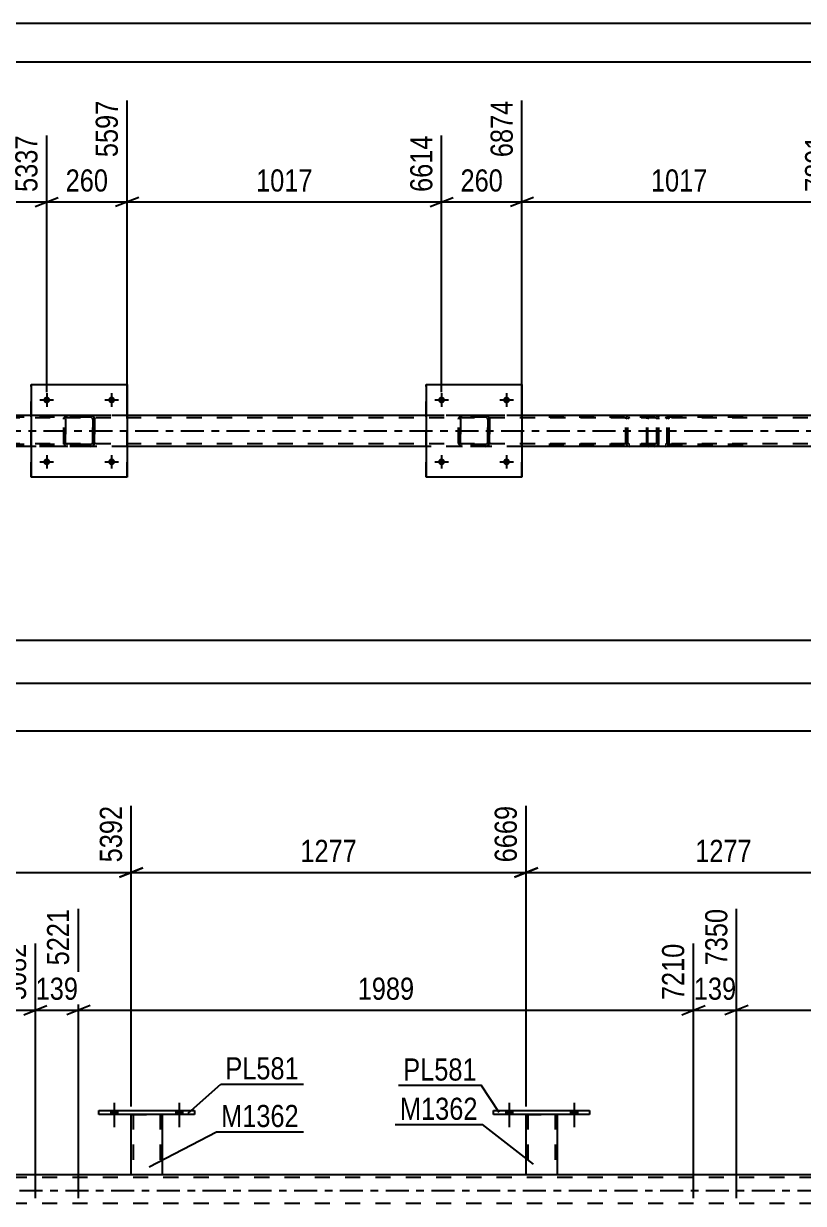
# Model space of a CAD drawing. Header units: millimetres. Extents: x 0 to 841, y 0 to 594.
# Drawn here: x 287.2 to 388.1, y 441.3 to 594 of the extents above; entities that cross this region are included whole.
import ezdxf

# ---------------------------------------------------------------- set-up
doc = ezdxf.new("R2010")
doc.units = ezdxf.units.MM
doc.linetypes.add('DXK_LINE_DOT2', pattern=[3.9198, 1.9599, -1.9599])
doc.linetypes.add('DXK_LINE_DOT3', pattern=[5.9187, 2.979, -0.9799, 0.9799, -0.9799])
doc.styles.add('Arial Narrow', font='ARIALN.TTF', dxfattribs={"height": 0.2})

# ---------------------------------------------------------------- blocks, each defined once
blk = doc.blocks.new('Unknown-247305199-1135')
at = {"color": 5, "linetype": 'Continuous'}
for p, q in [((841, 594), (0, 594)), ((836, 589), (5, 589))]:
    blk.add_line(p, q, dxfattribs=at)
blk = doc.blocks.new('Part-247305199-6055 - 6050')
at = {"color": 7, "linetype": 'DXK_LINE_DOT2'}
for p, q in [((368.91, 543.3), (353.93, 543.3)), ((368.91, 543.06), (353.93, 543.06)), ((365.2, 542.95), (365.17, 542.82)), ((365.17, 539.78), (365.17, 542.82)), ((365.21, 543), (365.2, 542.95)), ((365.42, 542.82), (365.44, 542.91)), ((365.42, 539.78), (365.42, 542.82)), ((365.44, 542.91), (365.5, 542.99)), ((365.68, 543.3), (365.48, 543.26)), ((365.5, 542.99), (365.58, 543.04)), ((365.58, 543.04), (365.68, 543.06)), ((369.11, 543.26), (368.91, 543.3)), ((368.91, 543.06), (369.01, 543.04)), ((369.01, 543.04), (369.09, 542.99)), ((369.09, 542.99), (369.15, 542.91)), ((369.15, 542.91), (369.17, 542.82)), ((369.17, 539.78), (369.17, 542.82)), ((369.4, 542.95), (369.39, 543)), ((369.43, 542.82), (369.4, 542.95)), ((369.43, 539.78), (369.43, 542.82)), ((368.91, 539.54), (353.93, 539.54)), ((368.91, 539.3), (353.93, 539.3)), ((365.17, 539.78), (365.19, 539.69)), ((365.19, 539.69), (365.21, 539.59)), ((365.44, 539.71), (365.42, 539.78)), ((365.44, 539.68), (365.44, 539.71)), ((365.5, 539.61), (365.44, 539.68)), ((365.48, 539.33), (365.68, 539.3)), ((365.58, 539.55), (365.5, 539.61)), ((365.68, 539.54), (365.58, 539.55)), ((369.01, 539.55), (368.91, 539.54)), ((368.91, 539.3), (369.11, 539.33)), ((369.09, 539.61), (369.01, 539.55)), ((369.15, 539.68), (369.09, 539.61)), ((369.15, 539.68), (369.16, 539.71)), ((369.16, 539.71), (369.17, 539.78)), ((369.39, 539.59), (369.41, 539.69)), ((369.41, 539.69), (369.43, 539.78))]:
    blk.add_line(p, q, dxfattribs=at)
for centre, start, end in [((365.66, 542.8), 110.7583, 155.68), ((368.93, 542.8), 24.32, 69.2417), ((365.66, 539.8), 204.32, 249.2417), ((368.93, 539.8), 290.7583, 335.68)]:
    blk.add_arc(centre, 0.496, start, end, dxfattribs=at)
blk = doc.blocks.new('Part-247305199-6062 - 6050')
at = {"color": 7, "linetype": 'DXK_LINE_DOT2'}
for p, q in [((282.76, 543), (282.74, 542.82)), ((282.74, 539.78), (282.74, 542.82)), ((282.82, 543.16), (282.76, 543)), ((282.91, 543.26), (282.82, 543.16)), ((282.88, 542.82), (282.89, 542.91)), ((282.88, 539.78), (282.88, 542.82)), ((282.89, 542.91), (282.92, 542.99)), ((283.01, 543.3), (282.91, 543.26)), ((282.92, 542.99), (282.96, 543.04)), ((282.96, 543.04), (283.01, 543.06)), ((295.17, 543.3), (283.01, 543.3)), ((295.17, 543.06), (283.01, 543.06)), ((284.29, 543.06), (284.29, 543.3)), ((285.3, 543.26), (285.11, 543.3)), ((285.11, 543.06), (285.2, 543.04)), ((285.2, 543.04), (285.28, 542.99)), ((285.28, 542.99), (285.34, 542.91)), ((285.34, 542.91), (285.36, 542.82)), ((285.36, 539.78), (285.36, 542.82)), ((285.58, 542.95), (285.57, 543)), ((285.61, 542.82), (285.58, 542.95)), ((285.61, 539.78), (285.61, 542.82)), ((282.74, 539.78), (282.76, 539.59)), ((282.76, 539.59), (282.82, 539.44)), ((282.82, 539.44), (282.91, 539.33)), ((282.89, 539.68), (282.88, 539.78)), ((282.92, 539.61), (282.89, 539.68)), ((282.91, 539.33), (283.01, 539.3)), ((282.96, 539.55), (282.92, 539.61)), ((283.01, 539.54), (282.96, 539.55)), ((295.17, 539.54), (283.01, 539.54)), ((295.17, 539.3), (283.01, 539.3)), ((284.29, 539.3), (284.29, 539.54)), ((285.2, 539.55), (285.11, 539.54)), ((285.11, 539.3), (285.3, 539.33)), ((285.28, 539.61), (285.2, 539.55)), ((285.34, 539.68), (285.28, 539.61)), ((285.34, 539.71), (285.36, 539.78)), ((285.34, 539.68), (285.34, 539.71)), ((285.57, 539.59), (285.59, 539.69)), ((285.59, 539.69), (285.61, 539.78))]:
    blk.add_line(p, q, dxfattribs=at)
for centre, start, end in [((285.12, 542.8), 23.8494, 68.8059), ((285.12, 539.79), 291.1941, 336.1506)]:
    blk.add_arc(centre, 0.492, start, end, dxfattribs=at)
blk = doc.blocks.new('Part-247305199-6063 - 6050')
at = {"color": 7, "linetype": 'DXK_LINE_DOT2'}
for p, q in [((367.9, 543), (367.88, 542.82)), ((367.88, 539.78), (367.88, 542.82)), ((367.96, 543.16), (367.9, 543)), ((368.05, 543.26), (367.96, 543.16)), ((368.01, 542.82), (368.02, 542.91)), ((368.01, 539.78), (368.01, 542.82)), ((368.02, 542.91), (368.05, 542.99)), ((368.15, 543.3), (368.05, 543.26)), ((368.05, 542.99), (368.1, 543.04)), ((368.1, 543.04), (368.15, 543.06)), ((380.31, 543.3), (368.15, 543.3)), ((380.31, 543.06), (368.15, 543.06)), ((369.43, 543.06), (369.43, 543.3)), ((370.43, 543.26), (370.24, 543.3)), ((370.24, 543.06), (370.34, 543.04)), ((370.34, 543.04), (370.42, 542.99)), ((370.42, 542.99), (370.47, 542.91)), ((370.47, 542.91), (370.49, 542.82)), ((370.49, 539.78), (370.49, 542.82)), ((370.71, 542.95), (370.7, 543)), ((370.74, 542.82), (370.71, 542.95)), ((370.74, 539.78), (370.74, 542.82)), ((367.88, 539.78), (367.9, 539.59)), ((367.9, 539.59), (367.96, 539.44)), ((367.96, 539.44), (368.05, 539.33)), ((368.02, 539.68), (368.01, 539.78)), ((368.05, 539.61), (368.02, 539.68)), ((368.1, 539.55), (368.05, 539.61)), ((368.05, 539.33), (368.15, 539.3)), ((368.15, 539.54), (368.1, 539.55)), ((380.31, 539.54), (368.15, 539.54)), ((380.31, 539.3), (368.15, 539.3)), ((369.43, 539.3), (369.43, 539.54)), ((370.34, 539.55), (370.24, 539.54)), ((370.24, 539.3), (370.43, 539.33)), ((370.42, 539.61), (370.34, 539.55)), ((370.47, 539.68), (370.42, 539.61)), ((370.47, 539.68), (370.48, 539.71)), ((370.48, 539.71), (370.49, 539.78)), ((370.7, 539.59), (370.73, 539.69)), ((370.73, 539.69), (370.74, 539.78))]:
    blk.add_line(p, q, dxfattribs=at)
for centre, start, end in [((370.25, 542.8), 23.8494, 68.8059), ((370.25, 539.79), 291.1941, 336.1506)]:
    blk.add_arc(centre, 0.492, start, end, dxfattribs=at)
blk = doc.blocks.new('Part-247305199-37334 - 6050')
at = {"color": 2, "linetype": 'Continuous'}
for p, q in [((339.32, 547.3), (339.32, 535.3)), ((339.32, 547.3), (351.72, 547.3)), ((351.72, 547.3), (351.72, 535.3)), ((351.72, 535.3), (339.32, 535.3))]:
    blk.add_line(p, q, dxfattribs=at)
at = {"color": 7, "linetype": 'DXK_LINE_DOT2'}
for p, q in [((339.32, 535.3), (339.32, 547.3)), ((351.72, 535.3), (351.72, 547.3))]:
    blk.add_line(p, q, dxfattribs=at)
blk = doc.blocks.new('Part-247305199-37331 - 6050')
at = {"color": 7, "linetype": 'DXK_LINE_DOT2'}
for p, q in [((292.44, 542.82), (292.47, 543)), ((292.47, 543), (292.44, 542.82)), ((292.44, 539.78), (292.44, 542.82)), ((292.44, 542.82), (292.44, 542.82)), ((292.44, 539.78), (292.44, 542.82)), ((292.68, 542.82), (292.69, 542.91)), ((292.68, 542.82), (292.69, 542.91)), ((292.68, 539.78), (292.68, 542.82)), ((292.68, 542.82), (292.68, 542.82)), ((292.68, 542.82), (292.68, 539.78)), ((292.75, 542.99), (292.69, 542.91)), ((292.73, 543.26), (292.92, 543.3)), ((292.92, 543.3), (292.73, 543.26)), ((292.82, 543.04), (292.75, 542.99)), ((292.92, 543.06), (292.82, 543.04)), ((295.96, 543.3), (292.92, 543.3)), ((295.96, 543.06), (292.92, 543.06)), ((295.96, 543.3), (296.14, 543.26)), ((296.14, 543.26), (295.96, 543.3)), ((296.05, 543.04), (295.96, 543.06)), ((296.13, 542.99), (296.05, 543.04)), ((296.13, 542.99), (296.18, 542.91)), ((296.18, 542.91), (296.2, 542.82)), ((296.2, 542.82), (296.18, 542.91)), ((296.2, 539.78), (296.2, 542.82)), ((296.2, 542.82), (296.2, 542.82)), ((296.2, 542.82), (296.2, 539.78)), ((296.4, 543), (296.44, 542.82)), ((296.44, 542.82), (296.4, 543)), ((296.44, 539.78), (296.44, 542.82)), ((296.44, 542.82), (296.44, 542.82)), ((296.44, 542.82), (296.44, 539.78)), ((292.44, 539.78), (292.44, 539.78)), ((292.47, 539.59), (292.44, 539.78)), ((292.44, 539.78), (292.47, 539.59)), ((292.68, 539.78), (292.68, 539.78)), ((292.69, 539.68), (292.68, 539.78)), ((292.69, 539.68), (292.68, 539.78)), ((292.75, 539.61), (292.69, 539.68)), ((292.92, 539.3), (292.73, 539.33)), ((292.73, 539.33), (292.92, 539.3)), ((292.82, 539.55), (292.75, 539.61)), ((292.92, 539.54), (292.82, 539.55)), ((295.96, 539.54), (292.92, 539.54)), ((295.96, 539.3), (292.92, 539.3)), ((296.05, 539.55), (295.96, 539.54)), ((296.14, 539.33), (295.96, 539.3)), ((295.96, 539.3), (296.14, 539.33)), ((296.13, 539.61), (296.05, 539.55)), ((296.18, 539.68), (296.13, 539.61)), ((296.2, 539.78), (296.18, 539.68)), ((296.18, 539.68), (296.2, 539.78)), ((296.2, 539.78), (296.2, 539.78)), ((296.44, 539.78), (296.4, 539.59)), ((296.4, 539.59), (296.44, 539.78)), ((296.44, 539.78), (296.44, 539.78))]:
    blk.add_line(p, q, dxfattribs=at)
at = {"color": 7, "linetype": 'DXK_LINE_DOT3'}
blk.add_line((294.44, 541.3), (294.44, 541.3), dxfattribs=at)
at = {"color": 7, "linetype": 'DXK_LINE_DOT2'}
for centre, start, end in [((292.92, 542.82), 112.5, 157.5), ((292.92, 542.82), 112.5, 157.5), ((295.96, 542.82), 22.5, 67.5), ((295.96, 542.82), 22.5, 67.5), ((292.92, 539.78), 202.5, 247.5), ((292.92, 539.78), 202.5, 247.5), ((295.96, 539.78), 292.5, 337.5), ((295.96, 539.78), 292.5, 337.5)]:
    blk.add_arc(centre, 0.48, start, end, dxfattribs=at)
blk = doc.blocks.new('Part-247305199-6169 - 6050')
at = {"color": 7, "linetype": 'DXK_LINE_DOT2'}
for p, q in [((717.96, 542.98), (76.76, 542.98)), ((717.96, 543.3), (105.33, 543.3)), ((300.64, 543.3), (288.24, 543.3)), ((351.72, 543.3), (339.32, 543.3)), ((717.96, 539.62), (76.76, 539.62)), ((300.64, 539.3), (288.24, 539.3)), ((351.72, 539.3), (339.32, 539.3))]:
    blk.add_line(p, q, dxfattribs=at)
at = {"color": 2, "linetype": 'Continuous'}
for p, q in [((288.24, 543.3), (249.56, 543.3)), ((339.32, 543.3), (300.64, 543.3)), ((390.4, 543.3), (351.72, 543.3)), ((288.24, 539.3), (249.56, 539.3)), ((339.32, 539.3), (300.64, 539.3)), ((390.4, 539.3), (351.72, 539.3))]:
    blk.add_line(p, q, dxfattribs=at)
at = {"color": 7, "linetype": 'DXK_LINE_DOT3'}
blk.add_line((76.76, 541.3), (717.96, 541.3), dxfattribs=at)
blk = doc.blocks.new('Part-247305199-37332 - 6050')
at = {"color": 2, "linetype": 'Continuous'}
for p, q in [((288.24, 547.3), (288.24, 535.3)), ((288.24, 547.3), (300.64, 547.3)), ((300.64, 547.3), (300.64, 535.3)), ((300.64, 535.3), (288.24, 535.3))]:
    blk.add_line(p, q, dxfattribs=at)
at = {"color": 7, "linetype": 'DXK_LINE_DOT2'}
for p, q in [((288.24, 535.3), (288.24, 547.3)), ((300.64, 535.3), (300.64, 547.3))]:
    blk.add_line(p, q, dxfattribs=at)
blk = doc.blocks.new('Part-247305199-37333 - 6050')
at = {"color": 7, "linetype": 'DXK_LINE_DOT2'}
for p, q in [((343.52, 542.82), (343.55, 543)), ((343.55, 543), (343.52, 542.82)), ((343.52, 539.78), (343.52, 542.82)), ((343.52, 542.82), (343.52, 542.82)), ((343.52, 539.78), (343.52, 542.82)), ((343.76, 542.82), (343.78, 542.91)), ((343.76, 542.82), (343.78, 542.91)), ((343.76, 539.78), (343.76, 542.82)), ((343.76, 542.82), (343.76, 542.82)), ((343.76, 542.82), (343.76, 539.78)), ((343.83, 542.99), (343.78, 542.91)), ((343.81, 543.26), (344, 543.3)), ((344, 543.3), (343.81, 543.26)), ((343.91, 543.04), (343.83, 542.99)), ((344, 543.06), (343.91, 543.04)), ((347.04, 543.3), (344, 543.3)), ((347.04, 543.06), (344, 543.06)), ((347.04, 543.3), (347.22, 543.26)), ((347.22, 543.26), (347.04, 543.3)), ((347.13, 543.04), (347.04, 543.06)), ((347.21, 542.99), (347.13, 543.04)), ((347.21, 542.99), (347.26, 542.91)), ((347.26, 542.91), (347.28, 542.82)), ((347.28, 542.82), (347.26, 542.91)), ((347.28, 539.78), (347.28, 542.82)), ((347.28, 542.82), (347.28, 542.82)), ((347.28, 542.82), (347.28, 539.78)), ((347.48, 543), (347.52, 542.82)), ((347.52, 542.82), (347.48, 543)), ((347.52, 539.78), (347.52, 542.82)), ((347.52, 542.82), (347.52, 542.82)), ((347.52, 542.82), (347.52, 539.78)), ((343.52, 539.78), (343.52, 539.78)), ((343.55, 539.59), (343.52, 539.78)), ((343.52, 539.78), (343.55, 539.59)), ((343.76, 539.78), (343.76, 539.78)), ((343.78, 539.68), (343.76, 539.78)), ((343.78, 539.68), (343.76, 539.78)), ((343.83, 539.61), (343.78, 539.68)), ((344, 539.3), (343.81, 539.33)), ((343.81, 539.33), (344, 539.3)), ((343.91, 539.55), (343.83, 539.61)), ((344, 539.54), (343.91, 539.55)), ((347.04, 539.54), (344, 539.54)), ((347.04, 539.3), (344, 539.3)), ((347.13, 539.55), (347.04, 539.54)), ((347.22, 539.33), (347.04, 539.3)), ((347.04, 539.3), (347.22, 539.33)), ((347.21, 539.61), (347.13, 539.55)), ((347.26, 539.68), (347.21, 539.61)), ((347.28, 539.78), (347.26, 539.68)), ((347.26, 539.68), (347.28, 539.78)), ((347.28, 539.78), (347.28, 539.78)), ((347.52, 539.78), (347.48, 539.59)), ((347.48, 539.59), (347.52, 539.78)), ((347.52, 539.78), (347.52, 539.78))]:
    blk.add_line(p, q, dxfattribs=at)
at = {"color": 7, "linetype": 'DXK_LINE_DOT3'}
blk.add_line((345.52, 541.3), (345.52, 541.3), dxfattribs=at)
at = {"color": 7, "linetype": 'DXK_LINE_DOT2'}
for centre, start, end in [((344, 542.82), 112.5, 157.5), ((344, 542.82), 112.5, 157.5), ((347.04, 542.82), 22.5, 67.5), ((347.04, 542.82), 22.5, 67.5), ((344, 539.78), 202.5, 247.5), ((344, 539.78), 202.5, 247.5), ((347.04, 539.78), 292.5, 337.5), ((347.04, 539.78), 292.5, 337.5)]:
    blk.add_arc(centre, 0.48, start, end, dxfattribs=at)
blk = doc.blocks.new('Bolt-247305199-37359 - 6050')
at = {"linetype": 'Continuous'}
for points in [[(290.68, 537.3, -1), (289.8, 537.3, -1)], [(299.08, 537.3, -1), (298.2, 537.3, -1)]]:
    blk.add_hatch(color=1, dxfattribs=at).paths.add_polyline_path(points)
at = {"color": 1, "linetype": 'Continuous'}
for p, q in [((290.24, 538.18), (290.24, 536.42)), ((298.64, 538.18), (298.64, 536.42)), ((289.36, 537.3), (291.12, 537.3)), ((297.76, 537.3), (299.52, 537.3))]:
    blk.add_line(p, q, dxfattribs=at)
blk = doc.blocks.new('Bolt-247305199-37360 - 6050')
at = {"linetype": 'Continuous'}
for points in [[(290.68, 545.3, -1), (289.8, 545.3, -1)], [(299.08, 545.3, -1), (298.2, 545.3, -1)]]:
    blk.add_hatch(color=1, dxfattribs=at).paths.add_polyline_path(points)
at = {"color": 1, "linetype": 'Continuous'}
for p, q in [((289.36, 545.3), (291.12, 545.3)), ((290.24, 546.18), (290.24, 544.42)), ((297.76, 545.3), (299.52, 545.3)), ((298.64, 546.18), (298.64, 544.42))]:
    blk.add_line(p, q, dxfattribs=at)
blk = doc.blocks.new('Bolt-247305199-37361 - 6050')
at = {"linetype": 'Continuous'}
for points in [[(341.76, 537.3, -1), (340.88, 537.3, -1)], [(350.16, 537.3, -1), (349.28, 537.3, -1)]]:
    blk.add_hatch(color=1, dxfattribs=at).paths.add_polyline_path(points)
at = {"color": 1, "linetype": 'Continuous'}
for p, q in [((341.32, 538.18), (341.32, 536.42)), ((349.72, 538.18), (349.72, 536.42)), ((340.44, 537.3), (342.2, 537.3)), ((348.84, 537.3), (350.6, 537.3))]:
    blk.add_line(p, q, dxfattribs=at)
blk = doc.blocks.new('Bolt-247305199-37362 - 6050')
at = {"linetype": 'Continuous'}
for points in [[(341.76, 545.3, -1), (340.88, 545.3, -1)], [(350.16, 545.3, -1), (349.28, 545.3, -1)]]:
    blk.add_hatch(color=1, dxfattribs=at).paths.add_polyline_path(points)
at = {"color": 1, "linetype": 'Continuous'}
for p, q in [((340.44, 545.3), (342.2, 545.3)), ((341.32, 546.18), (341.32, 544.42)), ((348.84, 545.3), (350.6, 545.3)), ((349.72, 546.18), (349.72, 544.42))]:
    blk.add_line(p, q, dxfattribs=at)
blk = doc.blocks.new('Part-247305199-37681 - 4629')
at = {"color": 2, "linetype": 'Continuous'}
for p, q in [((352.25, 445.03), (352.25, 452.87)), ((356.25, 452.87), (356.25, 445.03)), ((356.21, 445.03), (352.25, 445.03)), ((356.25, 445.03), (356.21, 445.03))]:
    blk.add_line(p, q, dxfattribs=at)
at = {"color": 7, "linetype": 'DXK_LINE_DOT2'}
for p, q in [((352.25, 452.87), (356.25, 452.87)), ((352.25, 452.87), (352.25, 452.87)), ((352.25, 452.87), (352.25, 452.87)), ((352.49, 452.87), (352.49, 445.03)), ((356.01, 452.87), (356.01, 445.03)), ((356.25, 452.87), (356.25, 452.87)), ((356.25, 452.87), (356.25, 452.87)), ((355.99, 445.03), (356.01, 445.03))]:
    blk.add_line(p, q, dxfattribs=at)
blk = doc.blocks.new('Part-247305199-4659 - 4629')
at = {"color": 7, "linetype": 'DXK_LINE_DOT2'}
for p, q in [((726.7, 444.71), (85.5, 444.71)), ((305.17, 445.03), (301.17, 445.03)), ((356.25, 445.03), (352.25, 445.03)), ((726.7, 441.35), (85.5, 441.35))]:
    blk.add_line(p, q, dxfattribs=at)
at = {"color": 2, "linetype": 'Continuous'}
for p, q in [((301.17, 445.03), (254.09, 445.03)), ((352.25, 445.03), (305.17, 445.03)), ((403.33, 445.03), (356.25, 445.03))]:
    blk.add_line(p, q, dxfattribs=at)
at = {"color": 7, "linetype": 'DXK_LINE_DOT3'}
blk.add_line((85.5, 443.03), (726.7, 443.03), dxfattribs=at)
blk = doc.blocks.new('Part-247305199-37682 - 4629')
at = {"color": 2, "linetype": 'Continuous'}
for p, q in [((348.05, 452.87), (348.05, 453.35)), ((348.05, 453.35), (360.45, 453.35)), ((360.45, 452.87), (348.05, 452.87)), ((360.45, 453.35), (360.45, 452.87))]:
    blk.add_line(p, q, dxfattribs=at)
blk = doc.blocks.new('Bolt-247305199-37709 - 4629')
at = {"linetype": 'Continuous'}
for points in [[(349.61, 452.87), (350.49, 452.87), (350.49, 453.35), (349.61, 453.35)], [(358.01, 452.87), (358.89, 452.87), (358.89, 453.35), (358.01, 453.35)]]:
    blk.add_hatch(color=1, dxfattribs=at).paths.add_polyline_path(points)
at = {"color": 1, "linetype": 'Continuous'}
for p, q in [((350.05, 454.35), (350.05, 451.23)), ((358.45, 454.35), (358.45, 451.23)), ((349.61, 453.35), (349.61, 452.87)), ((350.49, 453.35), (350.49, 452.87)), ((358.01, 453.35), (358.01, 452.87)), ((358.89, 453.35), (358.89, 452.87))]:
    blk.add_line(p, q, dxfattribs=at)
blk = doc.blocks.new('Bolt-247305199-37707 - 4629')
at = {"linetype": 'Continuous'}
for points in [[(298.53, 452.87), (299.41, 452.87), (299.41, 453.35), (298.53, 453.35)], [(306.93, 452.87), (307.81, 452.87), (307.81, 453.35), (306.93, 453.35)]]:
    blk.add_hatch(color=1, dxfattribs=at).paths.add_polyline_path(points)
at = {"color": 1, "linetype": 'Continuous'}
for p, q in [((298.97, 454.35), (298.97, 451.23)), ((307.37, 454.35), (307.37, 451.23)), ((298.53, 453.35), (298.53, 452.87)), ((299.41, 453.35), (299.41, 452.87)), ((306.93, 453.35), (306.93, 452.87)), ((307.81, 453.35), (307.81, 452.87))]:
    blk.add_line(p, q, dxfattribs=at)
blk = doc.blocks.new('Part-247305199-37680 - 4629')
at = {"color": 2, "linetype": 'Continuous'}
for p, q in [((296.97, 452.87), (296.97, 453.35)), ((296.97, 453.35), (309.37, 453.35)), ((309.37, 452.87), (296.97, 452.87)), ((309.37, 453.35), (309.37, 452.87))]:
    blk.add_line(p, q, dxfattribs=at)
blk = doc.blocks.new('Part-247305199-37679 - 4629')
at = {"color": 2, "linetype": 'Continuous'}
for p, q in [((301.17, 445.03), (301.17, 452.87)), ((305.17, 452.87), (305.17, 445.03)), ((305.13, 445.03), (301.17, 445.03)), ((305.17, 445.03), (305.13, 445.03))]:
    blk.add_line(p, q, dxfattribs=at)
at = {"color": 7, "linetype": 'DXK_LINE_DOT2'}
for p, q in [((301.17, 452.87), (305.17, 452.87)), ((301.17, 452.87), (301.17, 452.87)), ((301.17, 452.87), (301.17, 452.87)), ((301.41, 452.87), (301.41, 445.03)), ((304.93, 452.87), (304.93, 445.03)), ((305.17, 452.87), (305.17, 452.87)), ((305.17, 452.87), (305.17, 452.87)), ((304.91, 445.03), (304.93, 445.03))]:
    blk.add_line(p, q, dxfattribs=at)
blk = doc.blocks.new('Bolt-247305199-37708 - 4629')
at = {"linetype": 'Continuous'}
for points in [[(298.53, 452.87), (299.41, 452.87), (299.41, 453.35), (298.53, 453.35)], [(306.93, 452.87), (307.81, 452.87), (307.81, 453.35), (306.93, 453.35)]]:
    blk.add_hatch(color=1, dxfattribs=at).paths.add_polyline_path(points)
at = {"color": 1, "linetype": 'Continuous'}
for p, q in [((298.97, 454.35), (298.97, 451.23)), ((307.37, 454.35), (307.37, 451.23)), ((298.53, 453.35), (298.53, 452.87)), ((299.41, 453.35), (299.41, 452.87)), ((306.93, 453.35), (306.93, 452.87)), ((307.81, 453.35), (307.81, 452.87))]:
    blk.add_line(p, q, dxfattribs=at)
blk = doc.blocks.new('Bolt-247305199-37710 - 4629')
at = {"linetype": 'Continuous'}
for points in [[(349.61, 452.87), (350.49, 452.87), (350.49, 453.35), (349.61, 453.35)], [(358.01, 452.87), (358.89, 452.87), (358.89, 453.35), (358.01, 453.35)]]:
    blk.add_hatch(color=1, dxfattribs=at).paths.add_polyline_path(points)
at = {"color": 1, "linetype": 'Continuous'}
for p, q in [((350.05, 454.35), (350.05, 451.23)), ((358.45, 454.35), (358.45, 451.23)), ((349.61, 453.35), (349.61, 452.87)), ((350.49, 453.35), (350.49, 452.87)), ((358.01, 453.35), (358.01, 452.87)), ((358.89, 453.35), (358.89, 452.87))]:
    blk.add_line(p, q, dxfattribs=at)
blk = doc.blocks.new('StraightDimension-247305199-51653 - 6050')
at = {"color": 7, "linetype": 'Continuous'}
for p, q in [((249.56, 544.3), (249.56, 584.04)), ((290.24, 546.3), (290.24, 579.54)), ((251.06, 571.52), (248.06, 570.32)), ((249.56, 570.92), (290.24, 570.92)), ((288.74, 570.32), (291.74, 571.52))]:
    blk.add_line(p, q, dxfattribs=at)
at = {"color": 0, "linetype": 'Continuous'}
blk.add_wipeout([(289.64, 580.14), (285.44, 580.14), (285.44, 571.62), (289.64, 571.62)], dxfattribs=at)
at = {"color": 0}
blk.add_wipeout([(274.15, 571.67), (274.15, 575.87), (265.64, 575.87), (265.64, 571.67)], dxfattribs=at)
at = {"color": 3, "linetype": 'Continuous', "style": 'Arial Narrow'}
blk.add_text('5337', height=2.863, rotation=90.0002, dxfattribs=at).set_placement((289.04, 572.22))
at = {"color": 3, "style": 'Arial Narrow'}
blk.add_text('1017', height=2.863, dxfattribs=at).set_placement((266.24, 572.27))
blk = doc.blocks.new('StraightDimension-247305199-6463 - 6050')
at = {"color": 7, "linetype": 'Continuous'}
blk.add_line((76.12, 502.51), (755.72, 502.51), dxfattribs=at)
blk = doc.blocks.new('StraightDimension-247305199-6596 - 6050')
at = {"color": 7, "linetype": 'Continuous'}
blk.add_line((76.76, 508.67), (755.08, 508.67), dxfattribs=at)
blk = doc.blocks.new('StraightDimension-247305199-40199 - 6050')
at = {"color": 7, "linetype": 'Continuous'}
blk.add_line((193.1, 514.24), (755.08, 514.24), dxfattribs=at)
blk = doc.blocks.new('StraightDimension-247305199-51649 - 6050')
at = {"color": 7, "linetype": 'Continuous'}
for p, q in [((351.72, 544.3), (351.72, 584.04)), ((392.4, 546.3), (392.4, 579.54)), ((353.22, 571.52), (350.22, 570.32)), ((351.72, 570.92), (392.4, 570.92)), ((390.9, 570.32), (393.9, 571.52))]:
    blk.add_line(p, q, dxfattribs=at)
at = {"color": 0, "linetype": 'Continuous'}
blk.add_wipeout([(391.8, 580.14), (387.6, 580.14), (387.6, 571.62), (391.8, 571.62)], dxfattribs=at)
at = {"color": 0}
blk.add_wipeout([(376.31, 571.67), (376.31, 575.87), (367.8, 575.87), (367.8, 571.67)], dxfattribs=at)
at = {"color": 3, "linetype": 'Continuous', "style": 'Arial Narrow'}
blk.add_text('7891', height=2.863, rotation=90.0002, dxfattribs=at).set_placement((391.2, 572.22))
at = {"color": 3, "style": 'Arial Narrow'}
blk.add_text('1017', height=2.863, dxfattribs=at).set_placement((368.4, 572.27))
blk = doc.blocks.new('StraightDimension-247305199-51650 - 6050')
at = {"color": 7, "linetype": 'Continuous'}
for p, q in [((351.72, 544.3), (351.72, 584.04)), ((341.32, 546.3), (341.32, 579.54)), ((339.82, 570.32), (342.82, 571.52)), ((341.32, 570.92), (351.72, 570.92)), ((353.22, 571.52), (350.22, 570.32))]:
    blk.add_line(p, q, dxfattribs=at)
at = {"color": 0}
blk.add_wipeout([(349.86, 571.67), (349.86, 575.87), (343.17, 575.87), (343.17, 571.67)], dxfattribs=at)
at = {"color": 3, "style": 'Arial Narrow'}
blk.add_text('260', height=2.863, dxfattribs=at).set_placement((343.77, 572.27))
at = {"color": 0, "linetype": 'Continuous'}
blk.add_wipeout([(351.12, 584.64), (346.92, 584.64), (346.92, 576.12), (351.12, 576.12)], dxfattribs=at)
at = {"color": 3, "linetype": 'Continuous', "style": 'Arial Narrow'}
blk.add_text('6874', height=2.863, rotation=90.0002, dxfattribs=at).set_placement((350.52, 576.72))
blk = doc.blocks.new('StraightDimension-247305199-51651 - 6050')
at = {"color": 7, "linetype": 'Continuous'}
for p, q in [((300.64, 544.3), (300.64, 584.04)), ((341.32, 546.3), (341.32, 579.54)), ((302.14, 571.52), (299.14, 570.32)), ((300.64, 570.92), (341.32, 570.92)), ((339.82, 570.32), (342.82, 571.52))]:
    blk.add_line(p, q, dxfattribs=at)
at = {"color": 0, "linetype": 'Continuous'}
blk.add_wipeout([(340.72, 580.14), (336.52, 580.14), (336.52, 571.62), (340.72, 571.62)], dxfattribs=at)
at = {"color": 0}
blk.add_wipeout([(325.23, 571.67), (325.23, 575.87), (316.72, 575.87), (316.72, 571.67)], dxfattribs=at)
at = {"color": 3, "linetype": 'Continuous', "style": 'Arial Narrow'}
blk.add_text('6614', height=2.863, rotation=90.0002, dxfattribs=at).set_placement((340.12, 572.22))
at = {"color": 3, "style": 'Arial Narrow'}
blk.add_text('1017', height=2.863, dxfattribs=at).set_placement((317.32, 572.27))
blk = doc.blocks.new('StraightDimension-247305199-51652 - 6050')
at = {"color": 7, "linetype": 'Continuous'}
for p, q in [((300.64, 544.3), (300.64, 584.04)), ((290.24, 546.3), (290.24, 579.54)), ((288.74, 570.32), (291.74, 571.52)), ((290.24, 570.92), (300.64, 570.92)), ((302.14, 571.52), (299.14, 570.32))]:
    blk.add_line(p, q, dxfattribs=at)
at = {"color": 0}
blk.add_wipeout([(298.78, 571.67), (298.78, 575.87), (292.09, 575.87), (292.09, 571.67)], dxfattribs=at)
at = {"color": 3, "style": 'Arial Narrow'}
blk.add_text('260', height=2.863, dxfattribs=at).set_placement((292.69, 572.27))
at = {"color": 0, "linetype": 'Continuous'}
blk.add_wipeout([(300.04, 584.64), (295.84, 584.64), (295.84, 576.12), (300.04, 576.12)], dxfattribs=at)
at = {"color": 3, "linetype": 'Continuous', "style": 'Arial Narrow'}
blk.add_text('5597', height=2.863, rotation=90.0002, dxfattribs=at).set_placement((299.44, 576.72))
blk = doc.blocks.new('StraightDimension-247305199-53536 - 4629')
at = {"color": 7, "linetype": 'Continuous'}
for p, q in [((250.09, 453.8), (250.09, 492.79)), ((301.17, 453.87), (301.17, 492.79)), ((251.59, 484.78), (248.59, 483.58)), ((250.09, 484.18), (301.17, 484.18)), ((299.67, 483.58), (302.67, 484.78))]:
    blk.add_line(p, q, dxfattribs=at)
at = {"color": 0, "linetype": 'Continuous'}
blk.add_wipeout([(300.57, 493.39), (296.37, 493.39), (296.37, 484.88), (300.57, 484.88)], dxfattribs=at)
at = {"color": 0}
blk.add_wipeout([(279.89, 484.93), (279.89, 489.13), (271.37, 489.13), (271.37, 484.93)], dxfattribs=at)
at = {"color": 3, "linetype": 'Continuous', "style": 'Arial Narrow'}
blk.add_text('5392', height=2.863, rotation=90.0002, dxfattribs=at).set_placement((299.97, 485.48))
at = {"color": 3, "style": 'Arial Narrow'}
blk.add_text('1277', height=2.863, dxfattribs=at).set_placement((271.97, 485.53))
blk = doc.blocks.new('StraightDimension-247305199-53695 - 4629')
at = {"color": 7, "linetype": 'Continuous'}
for p, q in [((379.48, 442.03), (379.48, 479.46)), ((373.9, 442.03), (373.9, 474.96)), ((372.4, 465.75), (375.4, 466.95)), ((373.9, 466.35), (379.48, 466.35)), ((380.98, 466.95), (377.98, 465.75))]:
    blk.add_line(p, q, dxfattribs=at)
at = {"color": 0}
blk.add_wipeout([(380.03, 467.1), (380.03, 471.3), (373.35, 471.3), (373.35, 467.1)], dxfattribs=at)
at = {"color": 3, "style": 'Arial Narrow'}
blk.add_text('139', height=2.863, dxfattribs=at).set_placement((373.95, 467.7))
at = {"color": 0, "linetype": 'Continuous'}
blk.add_wipeout([(378.88, 480.06), (374.68, 480.06), (374.68, 471.55), (378.88, 471.55)], dxfattribs=at)
at = {"color": 3, "linetype": 'Continuous', "style": 'Arial Narrow'}
blk.add_text('7350', height=2.863, rotation=90.0002, dxfattribs=at).set_placement((378.28, 472.15))
blk = doc.blocks.new('StraightDimension-247305199-53534 - 4629')
at = {"color": 7, "linetype": 'Continuous'}
for p, q in [((352.25, 453.87), (352.25, 492.79)), ((403.33, 453.87), (403.33, 492.79)), ((353.75, 484.78), (350.75, 483.58)), ((352.25, 484.18), (403.33, 484.18)), ((401.83, 483.58), (404.83, 484.78))]:
    blk.add_line(p, q, dxfattribs=at)
at = {"color": 0, "linetype": 'Continuous'}
blk.add_wipeout([(402.73, 493.39), (398.53, 493.39), (398.53, 484.88), (402.73, 484.88)], dxfattribs=at)
at = {"color": 0}
blk.add_wipeout([(382.05, 484.93), (382.05, 489.13), (373.53, 489.13), (373.53, 484.93)], dxfattribs=at)
at = {"color": 3, "linetype": 'Continuous', "style": 'Arial Narrow'}
blk.add_text('7946', height=2.863, rotation=90.0002, dxfattribs=at).set_placement((402.13, 485.48))
at = {"color": 3, "style": 'Arial Narrow'}
blk.add_text('1277', height=2.863, dxfattribs=at).set_placement((374.13, 485.53))
blk = doc.blocks.new('StraightDimension-247305199-53535 - 4629')
at = {"color": 7, "linetype": 'Continuous'}
for p, q in [((301.17, 453.87), (301.17, 492.79)), ((352.25, 453.87), (352.25, 492.79)), ((302.67, 484.78), (299.67, 483.58)), ((301.17, 484.18), (352.25, 484.18)), ((350.75, 483.58), (353.75, 484.78))]:
    blk.add_line(p, q, dxfattribs=at)
at = {"color": 0, "linetype": 'Continuous'}
blk.add_wipeout([(351.65, 493.39), (347.45, 493.39), (347.45, 484.88), (351.65, 484.88)], dxfattribs=at)
at = {"color": 0}
blk.add_wipeout([(330.97, 484.93), (330.97, 489.13), (322.45, 489.13), (322.45, 484.93)], dxfattribs=at)
at = {"color": 3, "linetype": 'Continuous', "style": 'Arial Narrow'}
blk.add_text('6669', height=2.863, rotation=90.0002, dxfattribs=at).set_placement((351.05, 485.48))
at = {"color": 3, "style": 'Arial Narrow'}
blk.add_text('1277', height=2.863, dxfattribs=at).set_placement((323.05, 485.53))
blk = doc.blocks.new('StraightDimension-247305199-53694 - 4629')
at = {"color": 7, "linetype": 'Continuous'}
for p, q in [((379.48, 442.03), (379.48, 479.46)), ((459.04, 442.03), (459.04, 474.96)), ((380.98, 466.95), (377.98, 465.75)), ((379.48, 466.35), (459.04, 466.35)), ((457.54, 465.75), (460.54, 466.95))]:
    blk.add_line(p, q, dxfattribs=at)
at = {"color": 0, "linetype": 'Continuous'}
blk.add_wipeout([(458.44, 475.56), (454.24, 475.56), (454.24, 467.05), (458.44, 467.05)], dxfattribs=at)
at = {"color": 0}
blk.add_wipeout([(423.51, 467.1), (423.51, 471.3), (415, 471.3), (415, 467.1)], dxfattribs=at)
at = {"color": 3, "linetype": 'Continuous', "style": 'Arial Narrow'}
blk.add_text('9338', height=2.863, rotation=90.0002, dxfattribs=at).set_placement((457.84, 467.65))
at = {"color": 3, "style": 'Arial Narrow'}
blk.add_text('1989', height=2.863, dxfattribs=at).set_placement((415.6, 467.7))
blk = doc.blocks.new('StraightDimension-247305199-53696 - 4629')
at = {"color": 7, "linetype": 'Continuous'}
for p, q in [((294.34, 442.03), (294.34, 479.46)), ((373.9, 442.03), (373.9, 474.96)), ((295.84, 466.95), (292.84, 465.75)), ((294.34, 466.35), (373.9, 466.35)), ((372.4, 465.75), (375.4, 466.95))]:
    blk.add_line(p, q, dxfattribs=at)
at = {"color": 0, "linetype": 'Continuous'}
blk.add_wipeout([(373.3, 475.56), (369.1, 475.56), (369.1, 467.05), (373.3, 467.05)], dxfattribs=at)
at = {"color": 0}
blk.add_wipeout([(338.38, 467.1), (338.38, 471.3), (329.87, 471.3), (329.87, 467.1)], dxfattribs=at)
at = {"color": 3, "linetype": 'Continuous', "style": 'Arial Narrow'}
blk.add_text('7210', height=2.863, rotation=90.0002, dxfattribs=at).set_placement((372.7, 467.65))
at = {"color": 3, "style": 'Arial Narrow'}
blk.add_text('1989', height=2.863, dxfattribs=at).set_placement((330.47, 467.7))
blk = doc.blocks.new('StraightDimension-247305199-53697 - 4629')
at = {"color": 7, "linetype": 'Continuous'}
for p, q in [((294.34, 442.03), (294.34, 479.46)), ((288.77, 442.03), (288.77, 474.96)), ((287.27, 465.75), (290.27, 466.95)), ((288.77, 466.35), (294.34, 466.35)), ((295.84, 466.95), (292.84, 465.75))]:
    blk.add_line(p, q, dxfattribs=at)
at = {"color": 0}
blk.add_wipeout([(294.9, 467.1), (294.9, 471.3), (288.21, 471.3), (288.21, 467.1)], dxfattribs=at)
at = {"color": 3, "style": 'Arial Narrow'}
blk.add_text('139', height=2.863, dxfattribs=at).set_placement((288.81, 467.7))
at = {"color": 0, "linetype": 'Continuous'}
blk.add_wipeout([(293.74, 480.06), (289.54, 480.06), (289.54, 471.55), (293.74, 471.55)], dxfattribs=at)
at = {"color": 3, "linetype": 'Continuous', "style": 'Arial Narrow'}
blk.add_text('5221', height=2.863, rotation=90.0002, dxfattribs=at).set_placement((293.14, 472.15))
blk = doc.blocks.new('StraightDimension-247305199-53698 - 4629')
at = {"color": 7, "linetype": 'Continuous'}
for p, q in [((209.21, 442.03), (209.21, 479.46)), ((288.77, 442.03), (288.77, 474.96)), ((210.71, 466.95), (207.71, 465.75)), ((209.21, 466.35), (288.77, 466.35)), ((287.27, 465.75), (290.27, 466.95))]:
    blk.add_line(p, q, dxfattribs=at)
at = {"color": 0, "linetype": 'Continuous'}
blk.add_wipeout([(288.17, 475.56), (283.97, 475.56), (283.97, 467.05), (288.17, 467.05)], dxfattribs=at)
at = {"color": 0}
blk.add_wipeout([(253.24, 467.1), (253.24, 471.3), (244.73, 471.3), (244.73, 467.1)], dxfattribs=at)
at = {"color": 3, "linetype": 'Continuous', "style": 'Arial Narrow'}
blk.add_text('5082', height=2.863, rotation=90.0002, dxfattribs=at).set_placement((287.57, 467.65))
at = {"color": 3, "style": 'Arial Narrow'}
blk.add_text('1989', height=2.863, dxfattribs=at).set_placement((245.33, 467.7))
blk = doc.blocks.new('Mark-247305199-54839 - 4629')
at = {"color": 0}
blk.add_wipeout([(322.85, 457.39), (322.85, 460.39), (313.35, 460.39), (313.35, 457.39)], dxfattribs=at)
blk.add_wipeout([(322.85, 457.39), (322.85, 460.39), (313.35, 460.39), (313.35, 457.39)], dxfattribs=at)
at = {"color": 30, "linetype": 'Continuous'}
for p, q in [((308.54, 453.02), (312.75, 456.79)), ((312.75, 456.79), (323.45, 456.79))]:
    blk.add_line(p, q, dxfattribs=at)
at = {"color": 3, "style": 'Arial Narrow'}
blk.add_text('PL581', height=2.863, dxfattribs=at).set_placement((313.35, 457.39))
blk = doc.blocks.new('Mark-247305199-54836 - 4629')
at = {"color": 0}
blk.add_wipeout([(322.85, 451.23), (322.85, 454.23), (312.8, 454.23), (312.8, 451.23)], dxfattribs=at)
blk.add_wipeout([(322.85, 451.23), (322.85, 454.23), (312.8, 454.23), (312.8, 451.23)], dxfattribs=at)
at = {"color": 30, "linetype": 'Continuous'}
for p, q in [((303.48, 446.1), (312.2, 450.63)), ((312.2, 450.63), (323.45, 450.63))]:
    blk.add_line(p, q, dxfattribs=at)
at = {"color": 3, "style": 'Arial Narrow'}
blk.add_text('M1362', height=2.863, dxfattribs=at).set_placement((312.8, 451.23))
blk = doc.blocks.new('Mark-247305199-54842 - 4629')
at = {"color": 0}
blk.add_wipeout([(345.99, 452.16), (345.99, 455.16), (335.93, 455.16), (335.93, 452.16)], dxfattribs=at)
blk.add_wipeout([(345.99, 452.16), (345.99, 455.16), (335.93, 455.16), (335.93, 452.16)], dxfattribs=at)
at = {"color": 30, "linetype": 'Continuous'}
for p in [(335.33, 451.56), (353.2, 446.43)]:
    blk.add_line(p, (346.59, 451.56), dxfattribs=at)
at = {"color": 3, "style": 'Arial Narrow'}
blk.add_text('M1362', height=2.863, dxfattribs=at).set_placement((335.93, 452.16))
blk = doc.blocks.new('Mark-247305199-54845 - 4629')
at = {"color": 0}
blk.add_wipeout([(345.86, 457.24), (345.86, 460.24), (336.36, 460.24), (336.36, 457.24)], dxfattribs=at)
blk.add_wipeout([(345.86, 457.24), (345.86, 460.24), (336.36, 460.24), (336.36, 457.24)], dxfattribs=at)
at = {"color": 30, "linetype": 'Continuous'}
for p in [(335.76, 456.64), (348.75, 453.1)]:
    blk.add_line(p, (346.46, 456.64), dxfattribs=at)
at = {"color": 3, "style": 'Arial Narrow'}
blk.add_text('PL581', height=2.863, dxfattribs=at).set_placement((336.36, 457.24))

msp = doc.modelspace()

# ---------------------------------------------------------------- block references
for name in ['Unknown-247305199-1135', 'Part-247305199-37332 - 6050', 'Part-247305199-37334 - 6050', 'Part-247305199-6169 - 6050', 'Bolt-247305199-37360 - 6050', 'Bolt-247305199-37362 - 6050', 'Part-247305199-6062 - 6050', 'Part-247305199-37331 - 6050', 'Part-247305199-37333 - 6050', 'Part-247305199-6055 - 6050', 'Part-247305199-6063 - 6050', 'Bolt-247305199-37359 - 6050', 'Bolt-247305199-37361 - 6050', 'Bolt-247305199-37707 - 4629', 'Bolt-247305199-37708 - 4629', 'Bolt-247305199-37709 - 4629', 'Bolt-247305199-37710 - 4629', 'Part-247305199-37680 - 4629', 'Part-247305199-37679 - 4629', 'Part-247305199-37682 - 4629', 'Part-247305199-37681 - 4629', 'Part-247305199-4659 - 4629']:
    msp.add_blockref(name, (0, 0))

# ---------------------------------------------------------------- next in the draw order: block references
for name in ['StraightDimension-247305199-51653 - 6050', 'StraightDimension-247305199-51649 - 6050', 'StraightDimension-247305199-6463 - 6050', 'StraightDimension-247305199-53536 - 4629', 'StraightDimension-247305199-53695 - 4629']:
    msp.add_blockref(name, (0, 0))

# ---------------------------------------------------------------- next in the draw order: block references
for name in ['StraightDimension-247305199-51650 - 6050', 'StraightDimension-247305199-6596 - 6050', 'StraightDimension-247305199-53534 - 4629']:
    msp.add_blockref(name, (0, 0))

# ---------------------------------------------------------------- next in the draw order: block references
for name in ['StraightDimension-247305199-51651 - 6050', 'StraightDimension-247305199-40199 - 6050', 'StraightDimension-247305199-53535 - 4629', 'StraightDimension-247305199-53694 - 4629']:
    msp.add_blockref(name, (0, 0))

# ---------------------------------------------------------------- next in the draw order: block references
for name in ['StraightDimension-247305199-51652 - 6050', 'StraightDimension-247305199-53696 - 4629']:
    msp.add_blockref(name, (0, 0))

# ---------------------------------------------------------------- next in the draw order: block references
for name in ['StraightDimension-247305199-53697 - 4629', 'Mark-247305199-54839 - 4629', 'Mark-247305199-54842 - 4629']:
    msp.add_blockref(name, (0, 0))

# ---------------------------------------------------------------- next in the draw order: block references
for name in ['StraightDimension-247305199-53698 - 4629', 'Mark-247305199-54845 - 4629', 'Mark-247305199-54836 - 4629']:
    msp.add_blockref(name, (0, 0))

doc.saveas('drawing.dxf')
